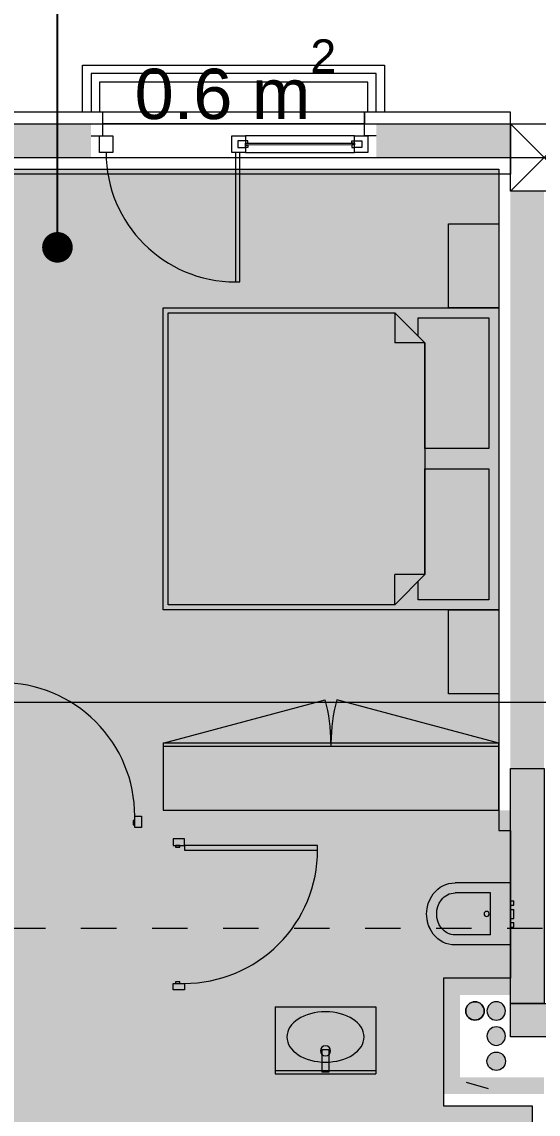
# Model space of a CAD drawing. Header units: millimetres. Extents: x 475159934 to 476245151, y 4620917055 to 4621447368.
# Drawn here: x 475237211 to 475240289, y 4621100162 to 4621106670 of the extents above; entities that cross this region are included whole.
import ezdxf

# ---------------------------------------------------------------- set-up
doc = ezdxf.new("R2010")
doc.units = ezdxf.units.MM
doc.header["$MEASUREMENT"] = 0
doc.linetypes.add('Dashed', pattern=[423.333333, 211.666667, -211.666667])
for name, color, linetype, lineweight in [('0_Pen_No__7_Pen_No__7_Pen_No__7', 7, 'Continuous', 0), ('2D Drafting - General_Pen_No__1_Pen_No__7', 7, 'Continuous', 0), ('2D Drafting - General_Pen_No__250_Pen_No__7_Pen_No__154', 154, 'Continuous', 0), ('2D Drafting - General_Pen_No__250_Pen_No__7_Pen_No__250', 7, 'Continuous', 0), ('2D Drafting - General_Pen_No__250_Pen_No__7_Pen_No__7', 7, 'Continuous', 0), ('2D Drafting - General_Pen_No__7_Pen_No__250', 7, 'Continuous', 0), ('2D Drafting - General_Pen_No__7_Pen_No__7_Pen_No__7', 7, 'Continuous', 0), ('Doors_Pen_No__7_Pen_No__7_Pen_No__7', 7, 'Continuous', 0), ('G-Anno-Nplt_Pen_No__151', 151, 'Continuous', 0), ('G-Anno-Nplt_Pen_No__4', 7, 'Continuous', 0), ('G-Anno-Nplt_Pen_No__7', 7, 'Continuous', 0), ('kar-panjara_Pen_No__7_Pen_No__7_Pen_No__7', 7, 'Continuous', 0), ('New_2D Drafting - General_Pen_No__2_Pen_No__250', 7, 'Continuous', 0), ('New_reg_nak_Pen_No__7', 7, 'Continuous', 0), ('New_shenobebi_Pen_No__1', 1, 'Continuous', 0), ('New_shenobebi_Pen_No__7', 7, 'Continuous', 0), ('shaxtebi da milebi_Pen_No__1_Pen_No__1_Pen_No__1', 1, 'Continuous', 0), ('shaxtebi da milebi_Pen_No__5_Pen_No__5_Pen_No__5', 5, 'Continuous', 0), ('zoma_Pen_No__142', 142, 'Continuous', 0), ('zoma_Pen_No__5_Pen_No__5', 5, 'Continuous', 0)]:
    doc.layers.add(name, color=color, linetype=linetype, lineweight=lineweight)
doc.layers.add('New_Interior - Furniture', color=7, linetype='Continuous')
doc.layers.add('zoma', color=7, linetype='Continuous')
doc.layers.add('New_Interior - Furniture _Pen_No__252', color=7, linetype='Continuous', lineweight=0, true_color=0x666666)
doc.layers.add('shaxtebi da milebi_Pen_No__1_Pen_No__1_Pen_No__252', color=7, linetype='Continuous', lineweight=0, true_color=0x666666)
doc.styles.add('GENERATED_STYLE_1', font='arial.ttf')
doc.styles.add('GENERATED_STYLE_3', font='arial.ttf')
doc.dimstyles.new('GENERATED_STYLE__27', dxfattribs={"dimtxt": 0.18, "dimasz": 364.8, "dimexe": 0.18, "dimexo": 0.0625, "dimgap": 0, "dimtad": 0, "dimtih": 1, "dimtoh": 1, "dimdec": 4, "dimzin": 0, "dimdsep": 46, "dimcen": 0.09, "dimadec": 0, "dimazin": 0, "dimtfac": 1, "dimtdec": 4, "dimtmove": 0, "dimatfit": 3, "dimldrblk": 'ARROWHEAD_11', "dimfxl": 1, "dimtolj": 1, "dimtzin": 0, "dimarcsym": 0})
doc.dimstyles.new('GENERATED_STYLE__3', dxfattribs={"dimtxt": 200, "dimasz": 64.421331, "dimexe": 0.18, "dimexo": 3, "dimgap": 0, "dimtad": 1, "dimtih": 1, "dimtoh": 1, "dimlfac": 0.001, "dimzin": 0, "dimdsep": 46, "dimtxsty": 'GENERATED_STYLE_3', "dimblk": 'ARROWHEAD_2', "dimblk1": 'ARROWHEAD_2', "dimblk2": 'ARROWHEAD_2', "dimcen": 0.09, "dimclrd": 142, "dimclre": 142, "dimclrt": 142, "dimadec": 0, "dimazin": 0, "dimtfac": 1, "dimtdec": 4, "dimtmove": 0, "dimatfit": 3, "dimfxl": 1, "dimtolj": 1, "dimtzin": 0, "dimarcsym": 0})
doc.dimstyles.new('GENERATED_STYLE__6', dxfattribs={"dimtxt": 200, "dimasz": 64.421331, "dimexe": 0.18, "dimexo": 3, "dimgap": 0, "dimtad": 1, "dimlfac": 0.001, "dimzin": 0, "dimdsep": 46, "dimtxsty": 'GENERATED_STYLE_3', "dimblk": 'ARROWHEAD_2', "dimblk1": 'ARROWHEAD_2', "dimblk2": 'ARROWHEAD_2', "dimcen": 0.09, "dimclrd": 142, "dimclre": 142, "dimclrt": 142, "dimadec": 0, "dimazin": 0, "dimtfac": 1, "dimtdec": 4, "dimtmove": 0, "dimatfit": 3, "dimfxl": 1, "dimtolj": 1, "dimtzin": 0, "dimarcsym": 0})

# ---------------------------------------------------------------- blocks, each defined once
blk = doc.blocks.new('Multi-Basin Counter 26')
at = {"layer": 'New_Interior - Furniture _Pen_No__252', "color": 251, "linetype": 'Continuous', "lineweight": 0, "true_color": 0x666666}
for p, q in [((-300, 0), (300, 0)), ((-300, -400), (-300, 0)), ((300, -400), (300, 0)), ((-300, -20), (300, -20)), ((-300, -400), (300, -400))]:
    blk.add_line(p, q, dxfattribs=at)
at = {"layer": 'New_Interior - Furniture _Pen_No__252', "color": 251, "linetype": 'Continuous', "lineweight": 0, "true_color": 0x666666, "flags": 128}
blk.add_lwpolyline([(-20, -145), (20, -145), (20, -10), (-20, -10)], close=True, dxfattribs=at)
at = {"layer": 'New_Interior - Furniture _Pen_No__252', "color": 251, "linetype": 'Continuous', "lineweight": 0, "true_color": 0x666666}
blk.add_circle((0, -137.1895), 30, dxfattribs=at)
blk.add_ellipse((0, -220), major_axis=(230, 0), ratio=0.652173913, dxfattribs=at)
blk = doc.blocks.new('Bidet 26')
at = {"layer": 'New_Interior - Furniture _Pen_No__252', "color": 251, "linetype": 'Continuous', "lineweight": 0, "true_color": 0x666666}
for p, q in [((185, 0), (-185, 0)), ((-78.5, 20), (-74.5, 20)), ((-78.5, 0), (-78.5, 20)), ((-74.5, 20), (-65, 20)), ((-65, 20), (-55.5, 20)), ((-55.5, 20), (-51.5, 20)), ((-51.5, 0), (-51.5, 20)), ((-27, 20), (-19.1, 20)), ((-27, 0), (-27, 20)), ((-19.1, 20), (0, 20)), ((0, 20), (19.1, 20)), ((0, 0), (19.1, 0)), ((19.1, 20), (27, 20)), ((19.1, 0), (27, 0)), ((27, 0), (27, 20)), ((51.5, 20), (55.5, 20)), ((51.5, 0), (51.5, 20)), ((51.5, 0), (55.5, 0)), ((55.5, 20), (65, 20)), ((55.5, 0), (65, 0)), ((65, 20), (74.5, 20)), ((65, 0), (74.5, 0)), ((74.5, 20), (78.5, 20)), ((74.5, 0), (78.5, 0)), ((78.5, 0), (78.5, 20)), ((185, 0), (185, -330)), ((-185, 0), (-185, -330)), ((-78.5, 0), (-74.5, 0)), ((-74.5, 0), (-65, 0)), ((-65, 0), (-55.5, 0)), ((-55.5, 0), (-51.5, 0)), ((-27, 0), (-19.1, 0)), ((-19.1, 0), (0, 0)), ((-125, -120), (-125, -330)), ((-125, -120), (125, -120)), ((125, -120), (125, -330))]:
    blk.add_line(p, q, dxfattribs=at)
blk.add_circle((0, -142.5), 15, dxfattribs=at)
for centre, radius, start, end in [((-22.5, -330), 162.5, 180, 233.1301), ((-22.5, -330), 162.5, 180, 233.1301), ((-22.5, -330), 102.5, 180, 233.1301), ((22.5, -330), 102.5, 306.8699, 0), ((22.5, -330), 162.5, 306.8699, 0), ((0, -300), 140, 233.1301, 306.8699), ((0, -300), 200, 233.1301, 306.8699), ((0, -300), 200, 233.1301, 270)]:
    blk.add_arc(centre, radius, start, end, dxfattribs=at)
blk = doc.blocks.new('Bed Layout 23_4')
at = {"layer": 'New_Interior - Furniture _Pen_No__252', "color": 251, "linetype": 'Continuous', "lineweight": 0, "true_color": 0x666666}
for p, q in [((-900, 0), (-1400, 0)), ((-1400, 0), (-1400, -300)), ((-900, -300), (-900, 0)), ((900, 0), (-900, 0)), ((-900, 0), (-900, -2000)), ((1400, 0), (900, 0)), ((900, 0), (900, -300)), ((900, -2000), (900, 0)), ((1400, -300), (1400, 0)), ((-1400, -300), (-900, -300)), ((900, -300), (1400, -300)), ((-690, -440), (-870, -620)), ((0, -440), (-690, -440)), ((-690, -440), (-690, -620)), ((690, -440), (0, -440)), ((870, -620), (690, -440)), ((690, -440), (690, -620)), ((-870, -620), (-870, -1970)), ((-870, -620), (-690, -620)), ((870, -620), (690, -620)), ((870, -1970), (870, -620)), ((-900, -2000), (900, -2000)), ((-870, -1970), (0, -1970)), ((0, -1970), (870, -1970))]:
    blk.add_line(p, q, dxfattribs=at)
at = {"layer": 'New_Interior - Furniture _Pen_No__252', "color": 251, "linetype": 'Continuous', "lineweight": 0, "true_color": 0x666666, "flags": 128}
for points in [[(-60, -440), (-60, -60), (-840, -60), (-840, -480), (-730, -480), (-690, -440)], [(690, -440), (730, -480), (840, -480), (840, -60), (60, -60), (60, -440)]]:
    blk.add_lwpolyline(points, close=True, dxfattribs=at)
blk = doc.blocks.new('Wardrobe 01 26_13')
at = {"layer": 'New_Interior - Furniture _Pen_No__252', "color": 251, "linetype": 'Continuous', "lineweight": 0, "true_color": 0x666666}
for p, q in [((0, 20), (2000, 20)), ((0, 0), (0, 20)), ((0, 0), (965.9, -258.8)), ((1000, 0), (1000, 20)), ((2000, 0), (1034.1, -258.8))]:
    blk.add_line(p, q, dxfattribs=at)
at = {"layer": 'New_Interior - Furniture _Pen_No__252', "color": 251, "linetype": 'Continuous', "lineweight": 0, "true_color": 0x666666, "flags": 128}
blk.add_lwpolyline([(0, 0), (2000, 0), (2000, 400), (0, 400)], close=True, dxfattribs=at)
at = {"layer": 'New_Interior - Furniture _Pen_No__252', "color": 251, "linetype": 'Continuous', "lineweight": 0, "true_color": 0x666666}
for centre, start, end in [((0, 0), 345, 0), ((2000, 0), 180, 195)]:
    blk.add_arc(centre, 1000, start, end, dxfattribs=at)
blk = doc.blocks.new('*D819', base_point=(475826095.8, 4621095193.2))
at = {"layer": 'zoma_Pen_No__142', "color": 142, "linetype": 'Continuous', "lineweight": 0, "transparency": 16777216}
for p, q in [((475233643.8, 4621112421.6), (475233594.9, 4621112336.8)), ((475233619.4, 4621112315.7), (475233619.4, 4621112442.8)), ((475240143.8, 4621112421.6), (475240094.9, 4621112336.8)), ((475240119.4, 4621112315.7), (475240119.4, 4621112442.8)), ((475233619.4, 4621112379.2), (475240119.4, 4621112379.2))]:
    blk.add_line(p, q, dxfattribs=at)
at = {"layer": 'zoma_Pen_No__142', "color": 142, "lineweight": 0, "transparency": 16777216, "char_height": 200, "attachment_point": 7, "style": 'GENERATED_STYLE_3'}
for s, insert in [('\\A1;{\\pql;\\fArial|b0|i0|c204|p0;\\W1.000000;6.50}', (475236602.4, 4621112419.2)), ('\\A1;{\\pql;\\fArial|b0|i0|c204|p0;\\W1.000000;0.40}', (475239561, 4621112419.2))]:
    blk.add_mtext(s, dxfattribs=dict(at, insert=insert))
blk = doc.blocks.new('ARROWHEAD_2')
at = {"color": 0, "linetype": 'Continuous', "lineweight": 0}
for p, q in [((0, 0), (-1, 0)), ((-0.38, -0.66), (0.38, 0.66))]:
    blk.add_line(p, q, dxfattribs=at)
blk = doc.blocks.new('*D820', base_point=(475826095.8, 4621095193.2))
at = {"layer": 'zoma_Pen_No__142', "color": 142, "linetype": 'Continuous', "lineweight": 0, "transparency": 16777216}
for p, q in [((475240143.8, 4621112421.6), (475240094.9, 4621112336.8)), ((475240119.4, 4621112315.7), (475240119.4, 4621112442.8)), ((475240543.8, 4621112421.6), (475240494.9, 4621112336.8)), ((475240519.4, 4621112315.7), (475240519.4, 4621112442.8)), ((475240119.4, 4621112379.2), (475240519.4, 4621112379.2))]:
    blk.add_line(p, q, dxfattribs=at)
blk = doc.blocks.new('*D918', base_point=(475826095.8, 4621095193.2))
at = {"layer": 'zoma_Pen_No__142', "color": 142, "linetype": 'Continuous', "lineweight": 0, "transparency": 16777216}
for p, q in [((475229837.1, 4621110192), (475229752.4, 4621110240.9)), ((475229794.7, 4621110216.4), (475229794.7, 4621110257.9)), ((475229858.3, 4621110216.4), (475229731.2, 4621110216.4)), ((475229794.7, 4621090861.8), (475229794.7, 4621110216.4)), ((475229858.3, 4621090861.8), (475229731.2, 4621090861.8)), ((475229752.4, 4621090886.3), (475229837.1, 4621090837.3)), ((475229794.7, 4621090820.3), (475229794.7, 4621090861.8))]:
    blk.add_line(p, q, dxfattribs=at)
at = {"layer": 'zoma_Pen_No__142', "color": 142, "lineweight": 0, "transparency": 16777216, "insert": (475229754.7, 4621100195.9), "char_height": 200, "attachment_point": 7, "rotation": 90, "style": 'GENERATED_STYLE_3'}
blk.add_mtext('\\A1;{\\pql;\\fArial|b0|i0|c204|p0;\\W1.000000;19.35}', dxfattribs=at)
blk = doc.blocks.new('*D928', base_point=(475826095.8, 4621095193.2))
at = {"layer": 'zoma_Pen_No__142', "color": 142, "linetype": 'Continuous', "lineweight": 0, "transparency": 16777216}
for p, q in [((475230780.5, 4621109816.4), (475230653.3, 4621109816.4)), ((475230674.5, 4621109840.9), (475230759.3, 4621109792)), ((475230716.9, 4621106061.8), (475230716.9, 4621109816.4)), ((475230674.5, 4621106086.3), (475230759.3, 4621106037.3)), ((475230780.5, 4621106061.8), (475230653.3, 4621106061.8))]:
    blk.add_line(p, q, dxfattribs=at)
at = {"layer": 'zoma_Pen_No__142', "color": 142, "lineweight": 0, "transparency": 16777216, "char_height": 200, "attachment_point": 7, "rotation": 90, "style": 'GENERATED_STYLE_3'}
for s, insert in [('\\A1;{\\pql;\\fArial|b0|i0|c204|p0;\\W1.000000;0.40}', (475230676.9, 4621109258.1)), ('\\A1;{\\pql;\\fArial|b0|i0|c204|p0;\\W1.000000;3.75}', (475230676.9, 4621107672.2))]:
    blk.add_mtext(s, dxfattribs=dict(at, insert=insert))
blk = doc.blocks.new('*D934', base_point=(475826095.8, 4621095193.2))
at = {"layer": 'zoma_Pen_No__142', "color": 142, "linetype": 'Continuous', "lineweight": 0, "transparency": 16777216}
for p, q in [((475300041.8, 4621110192), (475299957, 4621110240.9)), ((475299999.4, 4621110216.4), (475299999.4, 4621110257.9)), ((475300063, 4621110216.4), (475299935.8, 4621110216.4)), ((475299999.4, 4621090861.8), (475299999.4, 4621110216.4)), ((475300063, 4621090861.8), (475299935.8, 4621090861.8)), ((475299957, 4621090886.3), (475300041.8, 4621090837.3)), ((475299999.4, 4621090820.3), (475299999.4, 4621090861.8))]:
    blk.add_line(p, q, dxfattribs=at)
at = {"layer": 'zoma_Pen_No__142', "color": 142, "lineweight": 0, "transparency": 16777216, "insert": (475299959.4, 4621100195.9), "char_height": 200, "attachment_point": 7, "rotation": 90, "style": 'GENERATED_STYLE_3'}
blk.add_mtext('\\A1;{\\pql;\\fArial|b0|i0|c204|p0;\\W1.000000;19.35}', dxfattribs=at)
blk = doc.blocks.new('ARROWHEAD_11')
at = {"color": 0, "linetype": 'Continuous', "lineweight": 0}
blk.add_line((0, 0), (-1, 0), dxfattribs=at)
at = {"color": 0, "linetype": 'Continuous', "lineweight": 0, "const_width": 0.25, "flags": 128}
blk.add_lwpolyline([(-0.125, 0, 1), (0.125, 0, 1)], format="xyb", close=True, dxfattribs=at)

msp = doc.modelspace()

# ---------------------------------------------------------------- hatches: boundary and pattern name
at = {"layer": '2D Drafting - General_Pen_No__250_Pen_No__7_Pen_No__154', "linetype": 'Continuous', "lineweight": 0}
msp.add_hatch(color=154, dxfattribs=at).paths.add_polyline_path([(475240124.343, 4621102221.805), (475240324.343, 4621102221.805), (475240324.343, 4621100821.714), (475240124.343, 4621100821.714)])
at = {"layer": '2D Drafting - General_Pen_No__250_Pen_No__7_Pen_No__7', "linetype": 'Continuous', "lineweight": 0}
for points in [[(475236724.814, 4621105861.616), (475237623.852, 4621105861.616), (475237623.852, 4621106061.616), (475236724.814, 4621106061.616)], [(475239323.852, 4621105861.625), (475240124.343, 4621105861.625), (475240124.343, 4621106061.625), (475239323.852, 4621106061.625)], [(475240124.343, 4621105661.789), (475240124.343, 4621102221.746), (475240324.343, 4621102221.746), (475240324.343, 4621105661.789)], [(475240124.343, 4621101972.65), (475237924.253, 4621101972.65), (475237924.253, 4621101852.65), (475238081.172, 4621101852.65), (475238081.172, 4621101801.776), (475238201.172, 4621101801.776), (475238201.172, 4621101852.65), (475240124.343, 4621101852.65)], [(475240124.343, 4621100972.165), (475239724.343, 4621100972.165), (475239724.343, 4621100282.147), (475240324.343, 4621100282.147), (475240324.343, 4621100381.789), (475239824.343, 4621100381.789), (475239824.343, 4621100871.977), (475240124.343, 4621100871.977)], [(475238081.172, 4621100901.776), (475238081.172, 4621100282.147), (475239724.343, 4621100282.147), (475239724.343, 4621100401.65), (475238201.172, 4621100401.65), (475238201.172, 4621100901.776)]]:
    msp.add_hatch(color=7, dxfattribs=at).paths.add_polyline_path(points)
at = {"layer": 'G-Anno-Nplt_Pen_No__151', "linetype": 'Continuous', "lineweight": 0, "true_color": 0x1f2f3f}
msp.add_hatch(color=169, dxfattribs=at).paths.add_polyline_path([(475233494.343, 4621097451.601), (475233894.343, 4621097451.601), (475233894.343, 4621098431.789), (475233694.343, 4621098431.789), (475233694.343, 4621098731.789), (475233494.343, 4621098731.789), (475233494.343, 4621104691.789), (475236994.814, 4621104691.789), (475236994.814, 4621105791.789), (475240054.343, 4621105791.789), (475240054.343, 4621105591.789), (475240054.343, 4621101852.65), (475240124.343, 4621101852.65), (475240124.343, 4621100972.165), (475239724.343, 4621100972.165), (475239724.343, 4621100212.147), (475240254.343, 4621100212.147), (475240254.343, 4621098661.789), (475240124.343, 4621098661.789), (475240124.343, 4621098561.789), (475239534.155, 4621098561.789), (475239534.155, 4621098061.789), (475240324.343, 4621098061.789), (475240324.343, 4621095855.959), (475240254.343, 4621095855.959), (475240254.343, 4621091331.789), (475240054.343, 4621091331.789), (475240054.343, 4621091131.796), (475236794.343, 4621091131.796), (475236794.343, 4621093431.796), (475233494.343, 4621093431.796)])
at = {"layer": 'G-Anno-Nplt_Pen_No__7', "linetype": 'Continuous', "lineweight": 0}
msp.add_hatch(color=7, dxfattribs=at).paths.add_polyline_path([(475243224.343, 4621100621.714), (475240124.343, 4621100621.714), (475240124.343, 4621100821.714), (475243224.343, 4621100821.714)])
at = {"layer": 'shaxtebi da milebi_Pen_No__1_Pen_No__1_Pen_No__1', "linetype": 'Continuous', "lineweight": 0}
msp.add_hatch(color=1, dxfattribs=at).paths.add_polyline_path([(475240039.343, 4621100531.789, 1), (475240039.343, 4621100421.789, 1)])
at = {"layer": 'shaxtebi da milebi_Pen_No__1_Pen_No__1_Pen_No__252', "linetype": 'Continuous', "lineweight": 0, "true_color": 0x666666}
msp.add_hatch(color=251, dxfattribs=at).paths.add_polyline_path([(475239912.641, 4621100831.789, 1), (475239912.641, 4621100721.789, 1)])
at = {"layer": 'shaxtebi da milebi_Pen_No__5_Pen_No__5_Pen_No__5', "linetype": 'Continuous', "lineweight": 0}
for points in [[(475240039.343, 4621100831.789, 1), (475240039.343, 4621100721.789, 1)], [(475240039.343, 4621100681.789, 1), (475240039.343, 4621100571.789, 1)]]:
    msp.add_hatch(color=5, dxfattribs=at).paths.add_polyline_path(points)

# ---------------------------------------------------------------- linework, layer by layer
at = {"layer": '0_Pen_No__7_Pen_No__7_Pen_No__7', "color": 7, "linetype": 'Continuous', "lineweight": 0}
msp.add_line((475239994.077, 4621100312.593), (475239861.901, 4621100350.729), dxfattribs=at)
at = {"layer": '2D Drafting - General_Pen_No__1_Pen_No__7', "color": 7, "linetype": 'Continuous', "lineweight": 0}
for p, q in [((475240124.343, 4621105661.789), (475240524.343, 4621106061.789)), ((475240524.343, 4621105661.789), (475240124.343, 4621106061.789))]:
    msp.add_line(p, q, dxfattribs=at)
at = {"layer": '2D Drafting - General_Pen_No__1_Pen_No__7', "color": 7, "linetype": 'Continuous', "lineweight": 0, "flags": 128}
for points in [[(475240124.343, 4621105761.789), (475233624.343, 4621105761.789), (475233624.343, 4621106061.789), (475240124.343, 4621106061.789)], [(475240524.343, 4621105661.789), (475240124.343, 4621105661.789), (475240124.343, 4621106061.789), (475240524.343, 4621106061.789)]]:
    msp.add_lwpolyline(points, close=True, dxfattribs=at)
at = {"layer": '2D Drafting - General_Pen_No__250_Pen_No__7_Pen_No__250', "color": 7, "linetype": 'Continuous', "lineweight": 0, "flags": 128}
msp.add_lwpolyline([(475240124.343, 4621102221.805), (475240324.343, 4621102221.805), (475240324.343, 4621100821.714), (475240124.343, 4621100821.714)], close=True, dxfattribs=at)
at = {"layer": '2D Drafting - General_Pen_No__7_Pen_No__250', "color": 7, "linetype": 'Continuous', "lineweight": 0, "flags": 128}
for points in [[(475237623.852, 4621105991.582), (475237693.867, 4621105991.581), (475237693.868, 4621106131.843)], [(475239323.852, 4621105991.53), (475239253.838, 4621105991.53), (475239253.836, 4621106131.791)]]:
    msp.add_lwpolyline(points, dxfattribs=at)
at = {"layer": '2D Drafting - General_Pen_No__7_Pen_No__7_Pen_No__7', "color": 7, "linetype": 'Continuous', "lineweight": 0, "flags": 128}
msp.add_lwpolyline([(475239193.852, 4621105991.48), (475238543.852, 4621105991.451), (475238543.857, 4621105891.512), (475239193.857, 4621105891.541)], close=True, dxfattribs=at)
at = {"layer": '2D Drafting - General_Pen_No__7_Pen_No__7_Pen_No__7', "color": 7, "linetype": 'Continuous', "lineweight": 0}
for centre, radius, start, end in [((475238484.168, 4621105891.499), 770.311, 180.005711, 270.0025313), ((475237090.431, 4621101938.131), 794.311, 359.9998025, 90.001484), ((475238180.301, 4621101735.598), 794.311, 269.9998025, 0.001484)]:
    msp.add_arc(centre, radius, start, end, dxfattribs=at)
at = {"layer": 'Doors_Pen_No__7_Pen_No__7_Pen_No__7', "color": 7, "linetype": 'Continuous', "lineweight": 0, "flags": 128}
for points in [[(475238510.835, 4621105891.501), (475238484.168, 4621105891.499), (475238484.202, 4621105121.188), (475238510.869, 4621105121.189)], [(475237875.855, 4621101884.794), (475237884.744, 4621101884.794), (475237884.743, 4621101911.461), (475237875.854, 4621101911.461)], [(475237924.255, 4621101870.396), (475237884.744, 4621101870.394), (475237884.742, 4621101938.128), (475237924.253, 4621101938.129)], [(475238112.566, 4621101801.774), (475238112.567, 4621101762.263), (475238180.301, 4621101762.264), (475238180.3, 4621101801.776)], [(475238126.967, 4621101762.263), (475238126.967, 4621101753.374), (475238153.634, 4621101753.375), (475238153.634, 4621101762.264)], [(475238180.301, 4621101762.264), (475238180.301, 4621101735.598), (475238974.612, 4621101735.618), (475238974.612, 4621101762.285)], [(475238112.566, 4621100901.774), (475238112.565, 4621100941.285), (475238180.299, 4621100941.287), (475238180.3, 4621100901.776)], [(475238126.965, 4621100950.174), (475238126.965, 4621100941.285), (475238153.632, 4621100941.286), (475238153.632, 4621100950.175)]]:
    msp.add_lwpolyline(points, close=True, dxfattribs=at)
at = {"layer": 'G-Anno-Nplt_Pen_No__4', "color": 7, "linetype": 'Continuous', "lineweight": 0, "flags": 128}
for points in [[(475237573.852, 4621106411.58), (475239373.852, 4621106411.58), (475239373.852, 4621106131.789), (475239253.844, 4621106131.789), (475239253.844, 4621106061.789), (475237693.866, 4621106061.803), (475237693.866, 4621106131.789), (475237573.852, 4621106131.789)], [(475243224.343, 4621100621.714), (475240124.343, 4621100621.714), (475240124.343, 4621100821.714), (475243224.343, 4621100821.714)]]:
    msp.add_lwpolyline(points, close=True, dxfattribs=at)
msp.add_lwpolyline([(475233494.343, 4621098731.789), (475233494.343, 4621104691.789), (475236994.814, 4621104691.789), (475236994.814, 4621105791.789), (475240054.343, 4621105791.789), (475240054.343, 4621105591.789), (475240054.343, 4621101852.65), (475240124.343, 4621101852.65), (475240124.343, 4621100972.165), (475239724.343, 4621100972.165), (475239724.343, 4621100212.147), (475240254.343, 4621100212.147), (475240254.343, 4621098661.789)], dxfattribs=at)
at = {"layer": 'kar-panjara_Pen_No__7_Pen_No__7_Pen_No__7', "color": 7, "linetype": 'Continuous', "lineweight": 0, "flags": 128}
for points in [[(475237673.852, 4621105991.431), (475237753.852, 4621105991.435), (475237753.857, 4621105891.435), (475237673.857, 4621105891.431)], [(475238463.852, 4621105991.509), (475238543.852, 4621105991.512), (475238543.857, 4621105891.512), (475238463.857, 4621105891.509)], [(475238498.856, 4621105921.51), (475238543.856, 4621105921.512), (475238543.855, 4621105936.512), (475238543.854, 4621105946.512), (475238558.854, 4621105946.513), (475238558.854, 4621105961.513), (475238498.854, 4621105961.51)], [(475239193.855, 4621105936.541), (475238543.855, 4621105936.512), (475238543.854, 4621105946.512), (475239193.854, 4621105946.541)], [(475239238.856, 4621105921.543), (475239193.856, 4621105921.541), (475239193.855, 4621105936.541), (475239193.854, 4621105946.541), (475239178.854, 4621105946.54), (475239178.854, 4621105961.54), (475239238.854, 4621105961.543)], [(475239193.852, 4621105991.48), (475239273.852, 4621105991.484), (475239273.857, 4621105891.484), (475239193.857, 4621105891.48)], [(475238558.856, 4621105921.513), (475238543.856, 4621105921.512), (475238543.855, 4621105936.512), (475238558.855, 4621105936.513)], [(475239178.856, 4621105921.54), (475239193.856, 4621105921.541), (475239193.855, 4621105936.541), (475239178.855, 4621105936.54)]]:
    msp.add_lwpolyline(points, close=True, dxfattribs=at)
at = {"layer": 'New_reg_nak_Pen_No__7', "color": 7, "linetype": 'Continuous', "lineweight": 0, "flags": 128}
msp.add_lwpolyline([(475240124.343, 4621106061.789), (475240124.343, 4621106131.789), (475236724.689, 4621106131.789), (475236724.689, 4621106061.789)], dxfattribs=at)
at = {"layer": 'New_shenobebi_Pen_No__1', "color": 1, "linetype": 'Dashed', "lineweight": 0}
msp.add_lwpolyline([(475301569.026, 4621105421.754), (475255555.776, 4621105421.754), (475255555.776, 4621101267.119), (475228397.958, 4621101267.119)], dxfattribs=at)
at = {"layer": 'New_shenobebi_Pen_No__7', "color": 7, "linetype": 'Continuous', "lineweight": 0}
for p, q in [((475237623.852, 4621106361.58), (475237623.852, 4621106131.623)), ((475239323.852, 4621106361.58), (475237623.852, 4621106361.58)), ((475239323.852, 4621106131.623), (475239323.852, 4621106361.58)), ((475239273.852, 4621106311.58), (475237673.852, 4621106311.58)), ((475237673.852, 4621106311.58), (475237673.852, 4621106131.623)), ((475239273.852, 4621106131.623), (475239273.852, 4621106311.58))]:
    msp.add_line(p, q, dxfattribs=at)
at = {"layer": 'shaxtebi da milebi_Pen_No__1_Pen_No__1_Pen_No__1', "color": 1, "linetype": 'Continuous', "lineweight": 0, "flags": 128}
msp.add_lwpolyline([(475240039.343, 4621100531.789, -1), (475240039.343, 4621100421.789, -1)], format="xyb", close=True, dxfattribs=at)
at = {"layer": 'shaxtebi da milebi_Pen_No__1_Pen_No__1_Pen_No__252', "color": 251, "linetype": 'Continuous', "lineweight": 0, "true_color": 0x666666, "flags": 128}
for points in [[(475239912.641, 4621100831.789, 1), (475239912.641, 4621100721.789, 1)], [(475239912.641, 4621100831.789, -1), (475239912.641, 4621100721.789, -1)]]:
    msp.add_lwpolyline(points, format="xyb", close=True, dxfattribs=at)
at = {"layer": 'shaxtebi da milebi_Pen_No__5_Pen_No__5_Pen_No__5', "color": 5, "linetype": 'Continuous', "lineweight": 0, "flags": 128}
for points in [[(475240039.343, 4621100831.789, 1), (475240039.343, 4621100721.789, 1)], [(475240039.343, 4621100681.789, 1), (475240039.343, 4621100571.789, 1)]]:
    msp.add_lwpolyline(points, format="xyb", close=True, dxfattribs=at)
at = {"layer": 'zoma_Pen_No__5_Pen_No__5', "color": 5, "linetype": 'Continuous', "lineweight": 0}
for p, q in [((475229343.792, 4621105861.789), (475300771.399, 4621105861.789)), ((475229343.792, 4621102616.425), (475300771.399, 4621102616.425))]:
    msp.add_line(p, q, dxfattribs=at)

# ---------------------------------------------------------------- block references
at = {"layer": 'New_Interior - Furniture', "color": 1, "linetype": 'Continuous', "lineweight": 0, "xscale": -1, "zscale": 1000}
for name, p, rotation in [('Bed Layout 23_4', (475240054.343, 4621104067.257), 270), ('Bidet 26', (475240124.343, 4621101354.837), 270), ('Multi-Basin Counter 26', (475239021.616, 4621100401.65), 179.9999999999977)]:
    msp.add_blockref(name, p, dxfattribs=dict(at, rotation=rotation))
at = {"layer": 'New_Interior - Furniture', "color": 1, "linetype": 'Continuous', "lineweight": 0, "zscale": 1000, "rotation": 180}
msp.add_blockref('Wardrobe 01 26_13', (475240054.343, 4621102372.65), dxfattribs=at)

# ---------------------------------------------------------------- texts
at = {"layer": 'G-Anno-Nplt_Pen_No__7', "color": 7, "lineweight": 0, "insert": (475237883.852, 4621106086.685), "char_height": 300, "attachment_point": 7, "style": 'GENERATED_STYLE_1'}
msp.add_mtext('{\\fArial|b0|i0|c204|p0;0.6 m{\\H0.66x;\\S2^  ;}}', dxfattribs=at)

# ---------------------------------------------------------------- dimensions: what is measured, and where the dimension line sits
at = {"layer": 'zoma', "color": 142, "linetype": 'Continuous', "lineweight": 0}
for base, p1, p2, picture, middle in [((475240119.368, 4621112379.229), (475233619.368, 4621091997.277), (475240119.368, 4621091997.277), '*D819', (475236861.364, 4621112519.229)), ((475240519.368, 4621112379.229), (475240119.368, 4621091997.277), (475240519.368, 4621091997.291), '*D820', (475239819.947, 4621112519.229))]:
    dim = msp.add_linear_dim(base=base, p1=p1, p2=p2, dimstyle='GENERATED_STYLE__3', dxfattribs=at)
    dim.commit()
    dim.dimension.update_dxf_attribs({"geometry": picture, "text_midpoint": middle, "dimtype": 160})
for base, p1, p2, picture, middle in [((475229794.739, 4621110216.424), (475231467.055, 4621090861.788), (475253182.561, 4621110216.424), '*D918', (475229654.739, 4621100530.933)), ((475299999.378, 4621110216.424), (475233707.952, 4621090861.788), (475255423.458, 4621110216.424), '*D934', (475299859.378, 4621100530.933)), ((475230716.892, 4621109816.424), (475231782.561, 4621106061.788), (475253182.56, 4621109816.424), '*D928', (475230576.892, 4621107931.102))]:
    dim = msp.add_linear_dim(base=base, p1=p1, p2=p2, angle=90, dimstyle='GENERATED_STYLE__6', dxfattribs=at)
    dim.commit()
    dim.dimension.update_dxf_attribs({"geometry": picture, "text_midpoint": middle, "dimtype": 160, "text_rotation": 90})

# ---------------------------------------------------------------- leaders
at = {"layer": 'New_2D Drafting - General_Pen_No__2_Pen_No__250', "color": 7, "linetype": 'Continuous', "lineweight": 0, "annotation_type": 0, "has_hookline": 1, "hookline_direction": 0, "text_width": 1944.787}
msp.add_leader([(475237423.633, 4621105326.725), (475237423.633, 4621110307.262), (475238423.633, 4621110258.199)], dimstyle='GENERATED_STYLE__27', dxfattribs=at)

doc.saveas('drawing.dxf')
